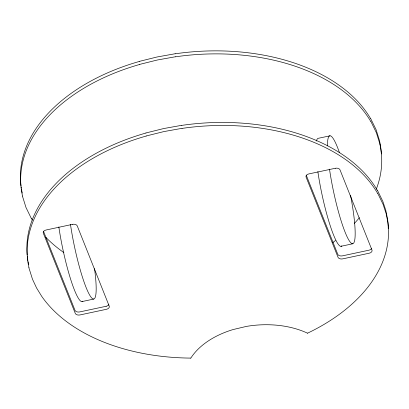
<?xml version="1.0" encoding="UTF-8"?>
<svg xmlns="http://www.w3.org/2000/svg" width="409" height="409" viewBox="0 0 409 409"><rect width="100%" height="100%" fill="white"/><g stroke="black" fill="none" stroke-linecap="round" stroke-linejoin="round"><path stroke-width="0.61" d="M139.351 61.381L157.041 56.989L175.18 53.737M139.622 64.402L157.307 60.011L175.446 56.754M145.906 132.966L163.605 128.569L181.754 125.312M146.171 135.982L163.871 131.591L182.02 128.334M329.961 135.814L318.325 138.298A55.184 7.955 78 0 0 316.423 141.049M82.03 301.561L93.666 299.076M341.045 246.279L352.686 243.795M106.115 306.285L79.719 311.919A3.891 2.485 -5.1 0 1 75.005 310.354L43.482 231.259M370.718 118.656L376.111 129.719L379.69 141.171M370.989 121.672L376.377 132.741L379.961 144.193M377.43 190.282L382.829 201.356L385.81 210.379L387.62 219.449A181.049 115.65 -5.1 0 1 388.253 228.519M377.701 193.299L383.095 204.372L386.081 213.401L387.89 222.465A181.049 115.65 -5.1 0 1 307.588 333.156M31.396 218.585L26.002 207.516L22.423 196.064M306.244 175.18L337.762 254.275A3.891 2.485 -5.1 0 0 342.471 255.845L368.872 250.206A3.891 2.485 -5.1 0 0 371.582 248.493M28.886 267.747L32.475 279.204L36.585 287.992L41.723 296.346A181.044 115.645 -5.1 0 0 190.768 358.095M175.461 56.82A180.722 115.44 -5.1 0 1 370.891 121.703M22.526 196.049A180.722 115.44 -5.1 0 1 139.658 64.464M63.901 252.619A180.722 115.44 -5.1 0 1 45.716 237.205M32.439 220.139A180.722 115.44 -5.1 0 1 31.493 218.554M379.859 144.208A180.722 115.44 -5.1 0 1 376.306 189.147M359.363 217.7A180.722 115.44 -5.1 0 1 354.429 223.36M335.492 240.518A180.722 115.44 -5.1 0 1 332.543 242.726M307.645 333.238A75.445 48.19 -5.1 0 0 246.356 326.418L233.186 329.531A75.394 48.16 -5.1 0 0 190.783 358.182M182.036 128.4A180.855 115.522 -5.1 0 1 377.599 193.329M28.993 267.731A180.855 115.522 -5.1 0 1 146.207 136.044M350.569 195.369A55.184 7.955 78 0 1 350.257 242.148A55.184 7.955 78 0 1 329.501 169.168M327.425 145.895A55.184 7.955 78 0 1 339.496 152.736M341.812 245.927A55.184 7.955 78 0 1 317.865 171.652M181.77 125.379A180.855 115.522 -5.1 0 1 377.328 190.308M28.722 264.71A180.855 115.522 -5.1 0 1 28.098 261.704M27.889 260.497A180.855 115.522 -5.1 0 1 27.296 256.249M27.173 255.032A180.855 115.522 -5.1 0 1 145.941 133.027M108.835 304.572A3.896 2.49 -5.1 0 1 106.115 306.28M175.195 53.804A180.722 115.44 -5.1 0 1 370.62 118.682M22.255 193.033A180.722 115.44 -5.1 0 1 21.524 189.423M21.324 188.217A180.722 115.44 -5.1 0 1 21.14 187.005M20.977 185.793A180.722 115.44 -5.1 0 1 139.392 61.442M379.588 141.187A180.722 115.44 -5.1 0 1 381.357 153.948M94.54 268.672A55.184 7.955 78 0 1 89.254 294.337A55.184 7.955 78 0 1 70.481 224.449M82.797 301.208A55.184 7.955 78 0 1 58.845 226.934M72.531 224.352L46.135 229.986A3.896 2.49 -5.1 0 0 43.313 233.166L75.271 313.371A3.891 2.485 -5.1 0 0 79.985 314.94L106.386 309.306A3.896 2.49 -5.1 0 0 109.223 306.126L77.26 225.921A3.901 2.49 -5.1 0 0 72.531 224.352M335.288 168.273L308.887 173.907A3.891 2.485 -5.1 0 0 306.075 177.087L338.033 257.297A3.891 2.485 -5.1 0 0 342.742 258.861L369.143 253.227A3.891 2.485 -5.1 0 0 371.97 250.052L340.007 169.842A3.896 2.49 -5.1 0 0 335.288 168.273"/></g></svg>
